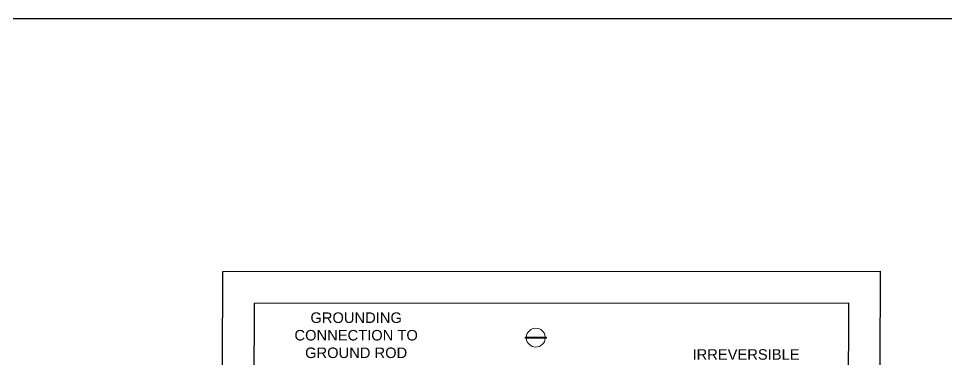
# Model space of a CAD drawing. Header units: feet. Extents: x -689 to 11593, y -511 to 1546.
# Drawn here: x 1501.7 to 1677.9, y 263.2 to 328 of the extents above; entities that cross this region are included whole.
import ezdxf

# ---------------------------------------------------------------- set-up
doc = ezdxf.new("R2010")
doc.units = ezdxf.units.FT
doc.header["$MEASUREMENT"] = 0
doc.layers.add('CONDUIT', color=6, linetype='Continuous', lineweight=18)
for name, color, linetype in [('E-EQPM-ENCL', 8, 'Continuous'), ('G-TEXT', 7, 'Continuous'), ('X-SES2-TREN_SECT$0$G-TEXT', 7, 'Continuous')]:
    doc.layers.add(name, color=color, linetype=linetype)
doc.layers.add('G-NPLT', color=67, linetype='Continuous', plot=False)
doc.styles.add('NEI-A', font='arial.ttf')

msp = doc.modelspace()

# ---------------------------------------------------------------- linework, layer by layer
at = {"layer": 'CONDUIT'}
for p, q in [((1597.92008, 267.49022), (1601.97008, 267.49022)), ((1597.92008, 267.49022), (1597.92008, 267.26522)), ((1597.92008, 267.26522), (1601.97008, 267.26522)), ((1601.97008, 267.49022), (1601.97008, 267.26522))]:
    msp.add_line(p, q, dxfattribs=at)
for start, end in [(3.5833217, 176.4166783), (183.5833217, 356.4166783)]:
    msp.add_arc((1599.94508, 267.37772), 1.8, start, end, dxfattribs=at)
at = {"layer": 'E-EQPM-ENCL'}
for points in [[(1540.51121, 279.9138), (1665.36851, 279.98335), (1664.84431, 139.04797), (1539.98701, 138.97842)], [(1546.48895, 273.91713), (1659.34614, 273.97999), (1658.86657, 145.04464), (1546.00938, 144.98177)]]:
    msp.add_lwpolyline(points, close=True, dxfattribs=at)
at = {"layer": 'G-NPLT'}
msp.add_lwpolyline([(1341.03592, 328), (1837.03592, 328), (1837.03592, 0), (1341.03592, 0)], close=True, dxfattribs=at)

# ---------------------------------------------------------------- texts
at = {"layer": 'G-TEXT', "insert": (1565.8182, 264.48659), "char_height": 2, "attachment_point": 5, "style": 'NEI-A'}
msp.add_mtext_dynamic_manual_height_columns('GROUNDING CONNECTION TO GROUND ROD AND TRENCH GROUND', width=25.3863832, gutter_width=1.35, heights=[0], dxfattribs=at)
at = {"layer": 'X-SES2-TREN_SECT$0$G-TEXT', "insert": (1639.87889, 258.88252), "char_height": 2, "attachment_point": 5, "style": 'NEI-A'}
msp.add_mtext_dynamic_manual_height_columns('IRREVERSIBLE GROUNDING CONNECTION (TYP)', width=6.8195894, gutter_width=1.35, heights=[0], dxfattribs=at)

doc.saveas('drawing.dxf')
